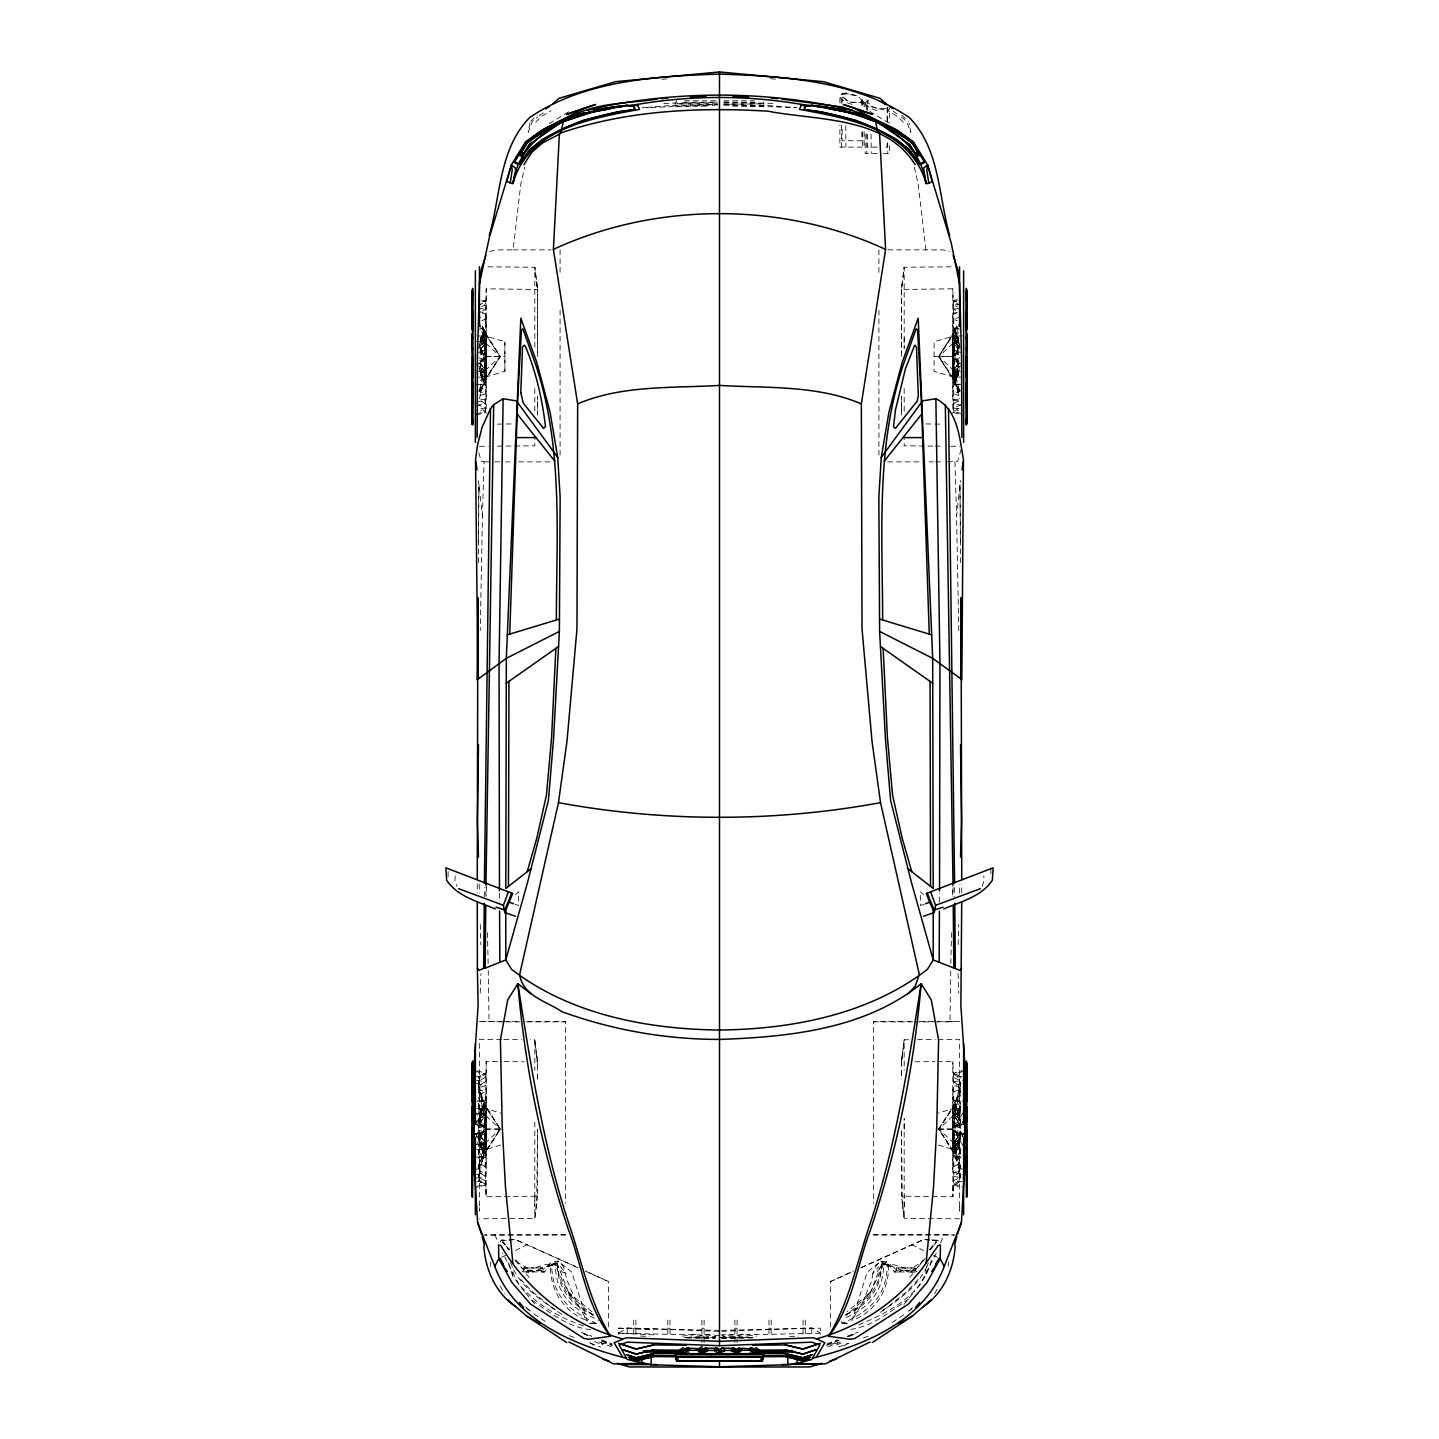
<?xml version="1.0" encoding="UTF-8"?>
<svg xmlns="http://www.w3.org/2000/svg" width="1439" height="1439" viewBox="0 0 1439 1439"><rect width="100%" height="100%" fill="white"/><g stroke="black" fill="none" stroke-linecap="round" stroke-linejoin="round"><path stroke-width="0.75" stroke-dasharray="5 3.75" d="M537.556 352.573L537.52 289.491L486.184 288.807L485.285 370.668L480.608 371.838M482.515 311.004L485.285 309.313L485.285 300.571L481.795 299.6M476.399 1169.313L485.285 1166.417L485.285 1114.973L479.727 1113.624L479.457 1116.79L484.152 1129.093L479.457 1141.379L478.539 1152.243M476.399 1157.028L485.285 1157.478L478.198 1156.272L479.223 1144.203L485.285 1143.196L486.184 1061.334L501.797 1061.55M478.539 1092.741L480.59 1084.862L485.285 1081.84L485.285 1073.116L476.561 1070.67M476.561 1177.983L485.285 1176.347L485.285 1162.028M476.399 1121.503L485.285 1123.571L478.198 1124.794L479.223 1113.228L485.285 1108.588L485.285 1096.194M486.22 376.856L486.256 336.24L504.891 341.78L504.891 371.316L486.238 376.856L486.238 336.222M500.754 1145.084L486.238 1149.383L486.256 1108.767L500.754 1113.066M486.202 1101.339L486.202 1196.78L537.538 1196.169L537.538 1129.057L536.657 1203.58M504.891 371.316L504.891 341.78M901.444 356.404L901.48 289.491L904.178 267.24L952.924 266.827M904.178 1206.781L904.178 1195.755M904.178 1129.129L904.178 1118.751M904.178 337.931L904.178 348.292L904.178 267.24L901.444 289.653L901.444 352.573M952.762 376.856L952.762 336.222L934.109 341.78L934.109 371.316L952.762 376.856L952.744 336.24M938.246 1145.084L952.762 1149.383L952.762 1108.749L938.246 1113.066M960.802 352.249L953.715 351.044L953.715 313.234L960.694 311.364M958.41 399.161L953.715 399.898L953.715 412.543L962.439 414.972M958.41 341.277L953.715 342.446L953.715 412.543L958.41 410.223M953.715 323.631L952.816 288.807L901.48 289.491L902.379 282.242M962.601 1169.313L953.715 1166.417L953.715 1134.598L960.802 1133.392L959.777 1144.94L953.715 1149.581L962.439 1149.743M937.203 1061.55L952.816 1061.334L953.715 1081.84L958.41 1084.862C962.349 1099.234 948.031 1112.959 955.154 1128.248L953.715 1116.232L956.863 1113.39L960.389 1106.105L959.777 1113.984L953.715 1114.973L953.715 1143.196L959.273 1144.545L959.543 1141.379L954.848 1129.093L959.543 1116.79L960.802 1101.896L953.715 1100.691L962.601 1101.177M953.715 1096.194L953.715 1108.588L959.777 1113.228L960.802 1124.794L953.715 1123.571L953.715 1073.116L962.439 1070.67M963.806 1134.49L959.903 1135.119C947.222 1145.444 964.652 1160.086 958.41 1171.706L953.715 1172.425L952.798 1196.78L901.462 1196.169L901.462 1129.057L902.343 1203.58M961.72 892.828L961.738 883.978M537.538 414.99L537.538 396.247L537.556 414.882M537.538 1078.944L537.556 1062.18L534.822 1039.767L530.397 1039.731M901.444 414.882L901.462 396.247L901.462 406.643M952.816 316.454L952.798 413.443M952.798 396.588L952.816 288.807M952.816 1088.999L952.798 1196.78L953.715 1180.25M952.798 1169.116L952.816 1061.334M953.715 1134.921L953.715 1123.265M959.543 1147.8L959.561 1138.519M485.285 1180.25L486.202 1196.78L485.285 1172.425L480.59 1171.706C474.348 1160.086 491.778 1145.444 479.097 1135.119L475.194 1134.49M537.484 1079.016L537.502 1070.706M959.561 1206.835L959.543 1211.062L959.561 1039.3L937.401 1039.498M478.521 562.703L478.521 480.59M485.285 1185.07L485.285 1183.955L478.198 1180.016L485.285 1185.07L476.561 1187.517M608.337 1326.956L608.589 1281.609L585.511 1271.033M939.469 902.091L939.505 893.169M478.468 542.053L479.025 484.188L482.425 516.277L480.248 630.588M484.295 896.605L484.367 887.629M485.842 896.443L485.932 887.485M537.502 1065.112L534.822 1039.767L534.822 1070.364M448.069 876.621L448.159 868.706M934.648 1021.888L949.956 1021.888L950.765 970.354M950.855 963.626L951.539 932.616M952.348 894.95L952.528 886.1M958.176 944.686L958.716 924.468M959.579 893.007L959.831 884.032M482.425 516.277L484.062 461.829L481.274 461.253L477.874 449.472M480.482 338.039L485.285 343.687L480.878 348.85L480.932 346.691M476.399 1101.177L485.285 1100.691L478.198 1101.896L479.223 1113.984L478.611 1106.105L482.137 1113.39L485.285 1116.232L480.878 1121.377L480.932 1119.236M958.068 366.387L958.14 364.229L953.697 369.409L958.518 375.075M958.068 1138.915L958.14 1136.756L953.697 1141.954L959.327 1149.006L960.802 1156.272L953.715 1157.478L962.601 1157.028M480.23 993.108L480.932 973.537M959.903 1135.119L953.697 1131.648L955.154 1143.555L953.697 1130.784L955.154 1114.631L953.697 1126.539L959.921 1123.068C947.204 1112.743 964.67 1098.101 958.41 1086.481L953.715 1085.761L962.439 1083.423M485.285 1176.347L480.608 1173.289C475.41 1163.917 485.123 1155.409 485.303 1146.074L481.166 1143.825L479.097 1140.03L476.165 1145.246M958.068 354.534L957.834 352.303L953.697 354.012L955.298 338.561L959.543 322.948M958.068 1127.061L957.834 1124.83M478.324 1125.172C478.234 1134.957 477.658 1146.631 485.285 1154.042L479.673 1167.191L478.306 1178.145M479.457 398.693L483.846 381.299L500.232 356.566L485.303 333.704L480.878 340.252L480.932 338.597M480.59 1182.768C476.273 1173.397 482.515 1163.252 483.846 1153.844L500.232 1129.093L485.303 1106.231L480.878 1112.779L480.932 1111.124M455.192 875.973L454.958 880.452L456.793 886.316M959.543 1095.475L960.694 1082.596M846.06 1314.239C866.476 1304.633 880.29 1286.43 881.819 1263.514L890.022 1266.374L894.464 1271.95L896.407 1270.277L902.163 1270.349L898.781 1272.022L892.684 1266.446L881.819 1263.514L869.57 1294.704L845.628 1315.84M479.457 390.185L484.152 371.586L479.097 362.574M479.457 368.852L484.152 356.566L479.457 344.263M537.556 356.404L537.52 289.491L534.822 267.24L486.076 266.827M536.639 1054.607L537.556 1062.18M959.543 344.263L954.848 356.566L959.543 368.852M479.457 1141.379L478.611 1152.081L482.137 1144.778L485.303 1141.954L483.846 1129.921L485.303 1142.224L483.846 1153.844M959.543 1116.79L960.389 1106.105M479.457 391.102L483.846 380.777L485.303 373.546L481.166 371.298L480.932 369.643M481.166 1143.825L480.932 1142.17M958.068 343.435L957.834 341.78L953.715 339.568L957.942 326.653M958.068 1115.962L957.834 1114.326L953.715 1112.095C954.327 1100.169 962.961 1087.65 958.41 1075.419L953.715 1073.116M583.497 1325.985C556.084 1316.631 529.336 1300.208 512.644 1275.925L513.219 1269.054M955.154 331.815L956.413 326.671L953.715 331.618L958.122 337.841L953.697 332.661L955.154 331.815L958.464 341.762M958.752 630.588L956.575 516.277L960.479 480.59M476.561 1149.743L485.285 1149.581L479.223 1144.94L481.058 1141.685L483.702 1142.566L475.284 1136.019M959.777 1113.228L957.942 1116.502L955.298 1115.621L960.263 1119.416M479.457 322.948C484.547 338.489 486.796 354.785 483.846 371.01L485.303 359.102L480.302 361.639M478.306 1082.596C479.835 1103.083 489.026 1122.726 483.846 1143.555L485.303 1131.648L479.097 1135.119M959.543 390.185C954.453 374.626 952.204 358.329 955.154 342.104L958.77 348.67M479.457 1162.712L478.593 1170.159L482.137 1157.676L485.285 1152.441L480.86 1145.39L485.303 1151.991L500.232 1129.093L483.846 1104.343C482.479 1094.953 476.273 1084.79 480.59 1075.419L485.285 1073.116M489.692 251.573L495.178 249.9L513.057 249.864L520.9 183.508L524.677 167.23M485.285 343.687L483.846 355.721C485.573 346.079 486.49 335.323 481.058 326.653M479.223 1088.316C480.554 1101.698 489.206 1114.128 483.846 1128.248L485.285 1116.232M959.543 391.102C954.273 380.615 952.006 369.014 955.154 357.394L953.697 369.409M953.715 1162.028L953.715 1176.347L958.392 1173.289C962.385 1158.935 948.013 1145.192 955.154 1129.921L953.697 1141.954M908.603 1039.731L904.178 1039.767L901.444 1062.18L901.462 1078.944M536.639 1203.454L534.822 1218.347L479.457 1218.815M537.556 1196.007L534.822 1218.347L534.822 1118.643M901.444 1062.18L904.178 1039.767L904.178 1070.364M872.789 1273.497L871.746 1280.908L862.393 1302.475L851.726 1321.092L867.267 1272.094L880.92 1261.086L886.694 1261.877L891.281 1265.493L884.014 1264.701L880.92 1261.086L875.524 1266.446L872.789 1273.497L878.635 1266.698M480.878 337.841L485.303 332.661L483.846 331.815L482.587 326.671L485.285 331.618L480.878 337.841L485.303 332.661L500.232 356.566L485.321 380.49L480.86 375.237L485.321 380.49M480.932 1109.883L479.061 1117.653L480.932 1109.883L485.303 1105.188L500.232 1129.093L485.321 1153.017L480.932 1148.25L479.061 1140.497L480.932 1148.25M958.122 337.841L953.697 332.661L938.768 356.566L953.679 380.49L958.14 375.237L953.679 380.49L955.154 381.299L959.543 398.693M958.068 1148.25L959.939 1140.497L958.068 1148.25L953.679 1153.017L955.154 1153.844C956.485 1163.252 962.727 1173.397 958.41 1182.768L953.715 1185.07L953.715 1183.955L960.802 1180.016L958.41 1182.768M478.468 1121.251L481.184 1109.433L485.285 1104.145L482.137 1098.533L478.629 1085.636M959.777 1169.835L960.802 1163.234L953.715 1166.417M958.518 338.039L953.715 343.687L955.154 355.721L953.697 343.471L954.83 332.265M480.482 375.075L485.303 369.409L483.846 357.394L485.303 369.679L483.846 381.299M478.539 1122.852L480.59 1111.196M958.41 1146.973L960.802 1133.392L953.697 1131.648M880.92 1261.086L888.636 1265.187C888.978 1289.668 876.171 1310.551 853.597 1319.923M961.126 449.472L957.726 461.253L946.484 461.883M960.371 1085.636L956.863 1098.533L953.715 1104.145L957.816 1109.433L960.533 1121.251M905.725 1268.317L892.882 1264.431L883.672 1264.018C883.438 1291.916 869.102 1307.925 844.531 1318.16M478.593 1154.294L480.608 1144.365M960.371 1088.028L956.863 1100.511L953.697 1105.728L958.122 1112.779L958.068 1111.124M958.41 1113.804L960.407 1103.893M955.154 372.359L953.679 380.49M955.154 1144.886L953.679 1153.017L938.768 1129.093L955.154 1104.343M483.846 340.755L485.303 332.661M483.846 1113.282L485.069 1106.213M845.664 1314.814C867.879 1305.461 881.567 1288.463 881.819 1263.514L887.359 1264.701C886.82 1296.449 869.246 1311.217 842.427 1323.412L840.844 1320.265M478.683 1092.938L480.59 1084.862M958.392 1173.289L960.317 1165.23M482.137 327.984L485.303 333.2L480.32 343.058L485.285 339.568L483.846 331.815M478.629 1088.028L482.137 1100.511L485.303 1105.728L481.184 1112.059L479.079 1121.089L483.702 1111.088M958.716 390.599L953.715 379.914L958.68 370.021M959.543 1162.712L960.407 1170.159L956.863 1157.676L953.715 1152.441L957.816 1146.074L959.903 1137.098L955.298 1147.081M931.285 1260.222C923.442 1295.28 886.19 1314.203 855.503 1325.985M960.694 1178.145L959.327 1167.191L953.715 1154.042C961.342 1146.631 960.766 1134.957 960.676 1125.172M958.716 392.775L953.715 381.497L958.68 373.169M957.834 1148.7L959.921 1140.785L955.316 1155.409M480.32 339.928L481.184 336.906M481.184 1109.433L479.097 1117.348L483.702 1102.76M883.672 1264.018L869.57 1294.704L867.483 1294.974L847.049 1311.666M483.684 1126.287L479.097 1127.834L481.184 1121.179M478.611 1158.305L482.137 1149.959L485.303 1146.074M982.207 886.316L984.042 880.452L983.808 875.973M955.316 382.882L959.921 368.258M480.41 340.647L483.702 330.233M957.816 364.445L958.68 361.729M957.834 376.173L958.14 375.237M957.816 1136.972L959.903 1130.281L955.316 1131.881M481.184 348.652L480.302 351.35L485.303 354.012L483.846 342.104L480.23 348.67M480.284 392.775L485.285 381.497L480.86 375.237M480.284 390.599L485.285 379.914L480.86 372.845L485.303 379.464L483.846 372.359M955.316 381.155L958.59 371.406M955.316 1153.682L959.903 1140.03L962.835 1145.246M479.097 345.558L483.702 331.959M483.702 1104.504L479.097 1118.085L476.165 1112.923M480.932 343.435L481.166 341.78M480.932 1115.962L481.166 1114.326L485.285 1112.095L483.846 1104.343M955.154 381.299L953.697 373.546L957.834 371.298L958.068 369.643M955.154 1153.844L953.697 1146.074L957.834 1143.825L958.068 1142.17M954.83 380.867L958.464 371.334M954.83 1153.394L959.903 1140.03L957.834 1143.825M480.536 341.762L484.17 332.265M484.17 1104.792L479.097 1118.085L481.166 1114.326M839.063 1340.339L826.688 1345.249L835.681 1343.055L836.653 1344.853L837.624 1342.335M529.876 123.07L528.167 132.352L532.484 121.164L537.61 117.099M926.464 1267.417L928.497 1262.543M958.41 1086.481L960.802 1080.797L953.715 1077.613L962.601 1076.318M480.59 1171.706L478.198 1177.372L485.285 1180.538L476.399 1181.869M936.303 1253.081L919.827 1285.009L914.52 1291.52M940.638 1242.9L944.11 1234.752L954.507 1235.004L932.598 1235.004M926.914 1266.572C917.237 1287.977 896.029 1301.593 877.304 1314.347M500.322 1242.073L501.15 1240.202L507.194 1239.914M957.816 373.546L953.697 379.464L938.768 356.566L953.697 332.661M957.816 1146.074L953.697 1151.991L938.768 1129.093L953.697 1105.188L958.068 1109.883L959.939 1117.653L958.068 1109.883M955.298 374.554L958.986 366.567M479.079 348.544L483.702 338.561M475.194 1138.285L479.097 1130.281L483.684 1131.881M955.316 1126.287L959.903 1127.834L962.835 1121.88M590.674 1323.646L596.573 1323.412L598.156 1320.265M480.482 380.705L485.303 373.546M958.518 332.409L953.715 339.568M482.605 386.425L484.493 382.792M482.605 1158.953L484.493 1155.337M954.489 1102.85L956.413 1099.198M594.523 1341.598L602.347 1344.853L603.319 1343.055L612.312 1345.249L599.937 1340.339M934.595 1293.769L938.858 1285.962M954.489 330.322L956.863 326.005M962.835 1112.923L959.903 1118.085L957.834 1114.326M956.863 327.984L953.697 333.2L958.122 340.252L958.068 338.597M476.255 1135.155L479.097 1130.281L481.184 1136.972L485.303 1141.954M706.225 106.144L675.251 106.144L676.618 100.136M959.903 362.574L955.154 371.01L953.697 359.102L958.698 361.639M957.834 371.298L958.68 369.967M884.014 1264.701L884.643 1263.73M485.069 379.464L500.232 356.566L485.069 333.686M953.931 379.464L938.768 356.566L953.931 333.686M953.931 1151.991L938.768 1129.093L953.931 1106.213M862.573 104.507L864.066 102.385L859.155 97.528M929.648 1249.484L936.519 1240.814L937.85 1240.202L938.678 1242.073M930.296 1249.951L936.357 1242.199L929.648 1249.807M909.826 1277.544L923.244 1259.862M593.372 1315.84L569.43 1294.704L557.181 1263.514L548.979 1266.374L544.536 1271.95L540.219 1272.022L536.837 1270.349L542.593 1270.277L544.536 1271.95L522.861 1271.914L528.455 1272.04L533.275 1270.349L523.958 1270.277L522.015 1271.95M953.715 1112.095L959.327 1103.299L960.802 1094.953L953.715 1091.769L960.82 1089.449M846.546 92.905L842.642 93.517L841.185 95.37L846.672 100.658L852.104 102.619L861.349 102.763L862.806 100.91L861.331 98.284M842.175 102.115L842.175 95.676L843.488 93.985L850.359 93.895M860.504 98.266L861.817 100.604L860.504 102.295L851.996 102.151L847.085 100.388L842.175 95.676M867.915 99.849L866.476 101.701L867.951 104.31L871.962 106.972L882.737 109.688L886.64 109.076L888.097 107.223M867.465 110.587L867.465 101.989L868.778 100.316M480.932 354.534L481.166 352.303M480.932 1127.061L481.166 1124.83L485.303 1126.539L483.846 1114.631L479.079 1123.068L481.166 1124.83M953.697 369.679L958.14 364.229M953.697 1142.224L958.14 1136.756M903.872 1304.543L913.189 1293.157M480.878 348.85L485.303 343.471M480.878 1121.377L485.303 1115.998M918.208 1279.397L907.883 1290.657L889.212 1305.893M953.679 1153.017L958.14 1147.764M554.986 1264.701L558.08 1261.086L571.733 1272.094L587.274 1321.092L576.607 1302.475L567.254 1280.908L563.476 1266.446L558.08 1261.086L552.306 1261.877L547.719 1265.493L554.986 1264.701L554.357 1263.73L546.118 1264.431L533.275 1268.317M480.878 1110.368L485.303 1105.188M916.985 1271.95L915.042 1270.277L905.725 1270.349L910.545 1272.04L914.61 1268.532L916.769 1268.514L923.82 1260.312M839.89 102.924L839.872 96.287L842.642 93.517M865.163 107.026L865.163 102.619L866.908 100.604M480.59 1075.419L478.198 1078.135L485.285 1074.214L476.399 1071.641M592.94 1314.239C572.524 1304.633 558.71 1286.43 557.181 1263.514L546.316 1266.446L540.219 1272.022M925.169 1258.621L921.841 1262.273L911.121 1268.335M476.561 1083.423L485.285 1085.761L479.727 1087.416L479.457 1095.475M485.303 1131.648L478.198 1133.392L479.223 1144.94M867.483 1294.974L869.696 1292.654M867.897 1295.208L870.091 1292.906M535.668 122.225L541.478 116.433L551.083 110.767M957.834 352.303L957.816 348.652L953.715 343.687M485.069 370.722L500.232 356.566L485.069 342.446M953.931 370.722L938.768 356.566L953.931 342.446M485.069 1143.25L500.232 1129.093L485.069 1114.973M953.931 1143.25L938.768 1129.093L953.931 1114.973M530.577 121.308L537.179 115.21M908.693 1311.091L913.423 1306.792M515.432 894.536L518.777 891.748L518.454 905.491L515.126 904.358M908.746 1311.181L912.02 1308.537M959.327 366.891L955.298 370.039L962.025 364.804M960.784 1138.285L955.298 1142.566L963.716 1136.019M476.849 348.328L483.702 343.076L480.392 345.612M475.41 1121.952L483.702 1115.621L478.737 1119.416M908.746 1298.913C890.453 1311.487 871.117 1327.711 848.273 1329.6M886.694 1261.877L881.01 1266.176L876.747 1272.148L873.941 1272.76M549.302 123.61L569.125 111.469M882.521 1310.569L887.539 1307.062M958.392 400.762L953.715 403.819L962.439 405.456M539.319 115.732L545.939 111.145M892.18 1322.495L905.257 1313.771M843.704 1346.005L849.226 1342.479M696.62 1337.712L703.383 1334.96A14.858 5.001 0 0 1 713.744 1334.331M713.528 1337.712L716.154 1336.094M730.436 1337.73L742.236 1334.331L756.662 1336.094M619.076 1332.874L627.26 1327.873L719.5 1331.417M480.59 338.669L485.285 336.06L476.561 335.917M958.41 374.446L953.715 377.054L962.439 377.216M478.198 305.608L485.285 301.686L481.723 300.643M959.022 408.478L953.715 411.41L962.601 414.018M585.403 1319.923C562.829 1310.551 550.022 1289.668 550.364 1265.187L558.08 1261.086M953.697 354.893L958.122 352.681M953.697 1127.439L958.122 1125.208M501.509 1257.326L505.485 1255.384M515.396 1250.509L527.286 1244.663L577.812 1267.507M480.878 360.416L485.303 358.257M480.878 1132.943L485.303 1130.784M830.663 1326.956L830.411 1281.609L853.489 1271.033M861.188 1267.507L923.766 1239.537L929.81 1239.824M830.411 1281.609L852.733 1271.554M860.846 1267.885L923.766 1239.537L930.134 1240.166M481.741 306.669L485.285 305.086L478.611 304.115M481.741 320.843L485.285 319.242L478.18 316.922M960.802 390.688L953.715 393.872L959.04 395.617M960.802 404.845L953.715 408.01L958.158 408.676M482.515 301.812L485.285 300.571M953.697 372.413L958.14 370.489M953.697 1144.94L958.14 1143.016M836.653 1344.853L844.477 1341.598M480.878 342.59L485.303 340.755M480.878 1115.135L485.303 1113.282M953.697 354.012L959.327 352.933M953.697 1126.539L960.371 1125.244M481.184 360.775L485.303 359.102M481.184 1133.32L484.511 1131.971M849.37 1336.255L855.557 1333.791M827.839 1346.742L839.89 1342.011M827.047 1344.674L837.264 1340.698M847.499 1336.705L855.683 1333.521M550.364 1265.187L557.181 1263.514C557.433 1288.463 571.121 1305.461 593.336 1314.814M827.173 1343.72L837.372 1339.925M847.571 1336.111L857.77 1332.316M838.361 1347.066L848.794 1343.271M863.418 1337.946L869.678 1335.662M955.316 359.354L959.903 357.735M923.874 904.358L920.546 905.491L920.223 891.748L923.568 894.536M480.626 354.785L483.684 353.76M479.96 395.617L485.285 393.872L478.198 390.688M960.82 316.922L953.715 319.242L957.259 320.843M478.629 1132.943L472.442 1134.867L479.673 1132.709L473.161 1134.616M732.775 106.144L763.749 106.144L762.382 103.842L723.871 104.274M476.399 414.018L485.285 411.41L485.285 342.446L480.59 341.277M476.399 1186.545L485.285 1183.955M957.277 300.643L953.715 301.686L953.715 309.313L956.485 311.004M962.601 1071.641L953.715 1074.214L960.802 1078.135L958.41 1075.419M959.327 1125.46L964.202 1124.057M686.889 1337.568L695.774 1336.453L702.592 1338.306L706.279 1336.867A9.425 3.49 0 0 1 715.813 1336.867M720.705 1337.586L723.187 1336.867A9.425 3.49 0 0 1 732.721 1336.867L736.408 1338.306L743.226 1336.453L752.111 1337.586M476.561 414.972L485.285 412.543L485.285 411.41L479.978 408.478M960.802 305.608L953.715 301.686L953.715 300.571L957.205 299.6M682.338 1336.094L696.764 1334.331L708.564 1337.712M476.561 402.236L485.285 399.898L485.285 412.543L480.59 410.223M476.561 1174.764L485.285 1172.425M476.399 364.175L485.285 362.07L479.96 361.153M476.399 1136.702L485.285 1134.598L478.198 1133.392L480.59 1146.973M953.715 351.044L959.058 349.803M953.715 1123.571L962.601 1121.503M476.561 405.456L485.285 403.819L480.608 400.762M953.715 309.313L960.263 308.108M953.715 1081.84L962.439 1080.239M478.198 352.249L485.285 351.044L479.942 349.803M479.673 360.182L484.511 359.426M959.04 361.153L953.715 362.07L962.601 364.175M478.198 329.369L485.285 328.164L480.842 328.398M959.022 384.033L953.715 384.95L962.601 384.501M916.661 1268.532L914.61 1268.532M885.776 108.609L877.286 108.483L872.376 106.702L867.465 101.989M476.561 372.035L485.285 370.668M476.561 1144.563L485.285 1143.196M841.617 94.29L845.916 93.625L855.665 95.855M953.715 342.446L962.439 341.097M953.715 1114.973L962.439 1113.624M480.842 408.676L485.285 408.01L478.198 404.845M960.389 304.115L953.715 305.086L957.259 306.669M482.515 313.558L485.285 313.234L485.285 323.667M501.15 1240.202L506.726 1240.382M508.866 1240.166L515.234 1239.537L527.286 1244.663M661.976 79.325L668.595 78.695M663.811 103.428L717.27 102.115M949.956 1021.888L957.798 1021.474M509.19 1239.824L515.234 1239.537L578.154 1267.885M820.374 1333.198L721.694 1335.374M789.651 1336.471L798.411 1336.058M548.979 1266.374L546.316 1266.446M721.694 1331.345L811.74 1327.873L819.924 1332.874M590.727 1329.6C567.883 1327.711 548.547 1311.487 530.254 1298.913M565.563 1234.752L484.493 1235.004L506.402 1235.004M589.468 1323.232L597.221 1323.071M717.27 105.047L642.514 107.745L670.808 105.515L717.288 104.633M476.561 377.216L485.285 377.054L480.59 374.446M962.439 335.917L953.715 336.06L958.41 338.669M953.715 1108.588L962.439 1108.462M914.862 1061.838L934.954 1061.568M497.354 424.127L512.986 423.929M721.694 1337.928L752.399 1337.604M479.457 446.288L488.307 446.216M497.174 446.144L503.812 446.09M506.024 446.072L534.822 445.82L534.822 436.161M917.47 1039.66L935.188 1039.516M485.069 1151.991L483.846 1144.886M721.694 1330.338L820.374 1328.161L820.374 1334.637M721.73 1337.928L752.867 1337.64M721.694 1338.234L752.543 1337.964M910.545 1272.04L916.139 1271.986L894.464 1271.95L898.781 1272.022M481.058 343.975L482.587 343.957M956.413 369.157L957.942 369.139M482.587 1116.484L479.457 1115.351L479.223 1113.228M956.413 1141.685L959.543 1142.836L959.777 1144.94M485.069 356.584L500.232 356.566M485.069 1129.111L500.232 1129.093M684.55 100.802L717.324 100.802M723.871 100.802L754.45 100.802M684.101 102.205L719.5 102.205M723.925 102.205L754.899 102.205M717.359 103.842L676.618 103.842L717.324 104.274M723.781 103.842L762.382 103.842M877.286 147.102L867.465 147.102L867.465 132.064M885.776 147.102L887.108 147.102L887.108 142.641M877.286 153.415L865.181 153.415L865.181 131.327M883.33 153.415L889.374 153.415L889.374 144.476M513.057 249.864L551.119 249.864M887.881 249.864L943.822 249.9L949.308 251.573M486.238 356.548L504.891 356.548M934.109 356.548L952.762 356.548M494.692 461.883L503.398 461.883M505.593 461.883L509.946 461.883M518.67 461.883L551.353 461.883M887.647 461.883L920.33 461.883M929.054 461.883L933.407 461.883M935.602 461.883L944.308 461.883M479.223 1021.366L501.366 1021.366M503.578 1021.366L519.083 1021.366M527.933 1021.366L565.563 1021.366L565.563 1203.382M911.067 1021.366L873.437 1021.366L873.437 1203.382M919.917 1021.366L935.422 1021.366M937.634 1021.366L959.777 1021.366M481.202 1021.474L504.352 1021.888M506.528 1021.888L524.03 1021.888M526.206 1021.888L565.563 1021.888M873.437 1021.888L912.794 1021.888M914.97 1021.888L932.472 1021.888M486.238 1129.075L500.754 1129.075M938.246 1129.075L952.762 1129.075M873.437 1234.752L944.11 1234.752M508.597 1235.004L565.563 1235.004L565.563 1231.496M930.403 1235.004L873.437 1235.004L873.437 1231.496M515.18 1260.312L522.231 1268.514L524.39 1268.532L528.455 1272.04M633.736 1328.197L635.93 1328.197M667.822 1328.197L670.016 1328.197M701.908 1328.197L704.103 1328.197M734.897 1328.197L737.092 1328.197M768.984 1328.197L771.178 1328.197M803.07 1328.197L805.264 1328.197M684.119 1337.371L751.392 1337.371M938.768 356.566L953.931 356.584M938.768 1129.093L953.931 1129.111M958.608 345.612L955.298 343.076L957.942 343.975M481.058 369.139L483.702 370.039L476.975 364.804M484.062 461.829L492.516 461.883M522.339 1268.532L524.39 1268.532M932.976 446.072L904.178 445.82L904.178 436.161M935.188 446.09L941.826 446.144M950.693 446.216L959.543 446.288M501.599 1039.498L479.439 1039.3L479.457 1211.098L479.439 1206.835M503.812 1039.516L521.53 1039.66M959.543 1218.815L904.178 1218.347L901.444 1196.007M719.5 1330.356L618.626 1328.161L618.626 1334.637M719.5 1335.392L618.626 1333.198L653.666 1334.852M686.457 1337.964L715.111 1338.216M686.133 1337.64L715.057 1337.91L686.601 1337.604M926.014 423.929L941.646 424.127M504.046 1061.568L524.138 1061.838M892.684 1266.446L890.022 1266.374M476.561 1108.462L485.285 1108.588M723.979 102.151L775.189 103.428M723.925 104.687L768.192 105.515L796.451 107.691L723.943 105.101M841.779 1323.071L849.532 1323.232M842.427 1323.412L848.326 1323.646M618.626 1328.161L653.666 1329.816M640.589 1336.058L649.349 1336.471M931.806 1239.914L937.85 1240.202M476.399 384.501L485.285 384.95L479.978 384.033M958.158 328.398L953.715 328.164L960.802 329.369M770.405 78.695L777.024 79.325M932.274 1240.382L936.519 1240.814M953.715 313.234L956.485 313.558M485.285 399.898L480.59 399.161M591.951 1311.666L571.517 1294.974L569.43 1294.704L554.357 1263.73M953.697 359.102L959.327 360.182M476.399 1076.318L485.285 1077.613L478.198 1080.797L480.59 1086.481M962.601 1181.869L953.715 1180.538L960.802 1177.372L958.41 1171.706M476.561 341.097L485.285 342.446M476.561 1113.624L485.285 1114.973M953.715 350.738L953.715 370.668L962.439 372.035M953.715 1143.196L962.439 1144.563M479.673 352.933L485.303 354.012M478.629 1125.244L485.303 1126.539M478.737 308.108L485.285 309.313M476.561 1080.239L485.285 1081.84M953.715 1176.347L962.439 1177.983M565.059 1272.76L562.253 1272.148L557.99 1266.176L552.306 1261.877M958.392 371.838L953.715 370.668M953.715 1134.598L962.601 1136.702M953.715 399.898L962.439 402.236M478.306 311.364L485.285 313.234M953.715 1172.425L962.439 1174.764M953.715 1185.07L962.439 1187.517M474.798 1124.057L479.673 1125.46M965.839 1134.616L959.327 1132.709L966.558 1134.867L960.371 1132.943M953.715 1183.955L962.601 1186.545M478.18 1089.449L485.285 1091.769L478.198 1094.953L479.673 1103.299L485.285 1112.095M955.316 353.76L958.374 354.785M479.097 357.735L483.684 359.354M851.996 94.129L856.907 95.891M876.999 110.659L870.829 108.411L866.548 105.461L865.163 102.619M851.708 104.345L845.556 102.097L841.257 99.147L839.872 96.287M569.322 1335.662L575.582 1337.946M590.206 1343.271L600.639 1347.066M581.23 1332.316L591.429 1336.111M601.628 1339.925L611.827 1343.72M887.359 1264.701L888.636 1265.187M583.317 1333.521L591.501 1336.705M601.736 1340.698L611.953 1344.674M599.11 1342.011L611.161 1346.742M583.443 1333.791L589.63 1336.255M954.489 359.426L957.816 360.775M954.489 1131.971L957.816 1133.32M953.697 340.755L958.122 342.59M953.697 1113.282L958.122 1115.135M480.86 370.489L485.303 372.413M480.86 1143.016L485.303 1144.94M953.715 300.571L956.485 301.812M485.285 1166.417L478.198 1163.234L479.223 1169.835M586.267 1271.554L608.589 1281.609M953.697 358.257L958.122 360.416M953.697 1130.784L958.122 1132.943M911.714 1244.663L923.604 1250.509M933.515 1255.384L937.491 1257.326M480.878 352.681L485.303 354.893M480.878 1125.208L485.303 1127.439M869.876 111.469L889.698 123.61M594.469 1318.16C569.898 1307.925 555.562 1291.916 555.328 1264.018M596.573 1323.412C569.754 1311.217 552.18 1296.449 551.641 1264.701M527.879 1268.335L517.159 1262.273L513.831 1258.621M561.696 1314.347C542.971 1301.593 521.763 1287.977 512.086 1266.572M742.38 1337.73L735.635 1334.96A14.858 5.001 0 0 0 721.856 1334.69M722.846 1336.094L725.472 1337.712M589.774 1342.479L595.296 1346.005M957.816 348.652L958.068 346.691M953.715 1116.232L958.122 1121.377L958.068 1119.236M480.932 366.387L480.86 364.229L485.303 369.409M480.932 1138.915L481.184 1136.972M533.743 1313.771L546.82 1322.495M893.061 111.145L899.681 115.732M549.788 1305.893L531.117 1290.657L520.792 1279.397M551.461 1307.062L556.479 1310.569M956.413 343.957L962.151 348.328M956.413 1116.484L963.59 1121.952M479.673 366.891L482.587 369.157M901.39 117.099L906.516 121.164L910.833 132.352L909.124 123.07M526.98 1308.537L530.254 1311.181M525.577 1306.792L530.307 1311.091M901.821 115.21L908.423 121.308M502.481 1240.814L509.352 1249.484M903.332 122.225L897.522 116.433L887.917 110.767L889.356 108.698L889.356 122.117M569.304 1292.654L571.517 1294.974M568.909 1292.906L571.103 1295.208M560.365 1266.698L566.211 1273.497M953.697 1105.188L958.122 1110.368M480.86 1147.764L485.321 1153.017M953.697 343.471L958.122 348.85M953.697 1115.998L958.122 1121.377M524.48 1291.52L519.173 1285.009L502.697 1253.081M525.811 1293.157L535.128 1304.543M480.86 364.229L485.303 369.679M480.86 1136.756L485.303 1142.224M953.697 373.546L958.518 380.705M953.697 1146.074L956.863 1149.959L960.389 1158.305M485.285 339.568L480.482 332.409M515.756 1259.862L529.174 1277.544M509.352 1249.807L502.643 1242.199L508.704 1249.951M958.122 340.252L953.697 333.704L955.154 340.755M958.122 1112.779L953.697 1106.231L955.154 1113.282M957.834 341.78L958.68 343.13L957.816 339.532M480.32 369.967L481.166 371.298M962.745 1135.155L959.903 1130.281L963.806 1138.285M482.137 326.005L484.511 330.322M500.142 1285.962L504.405 1293.769M482.587 1099.198L484.511 1102.85M954.507 382.792L956.395 386.425M954.507 1155.337L956.395 1158.953M476.165 1121.88L479.097 1127.834M955.298 338.561L959.921 348.544M955.298 1111.088L959.921 1121.089L957.816 1112.059M480.014 366.567L483.702 374.554M483.702 1147.081L479.097 1137.098L481.184 1146.074M494.89 1234.752L498.362 1242.9M510.503 1262.543L512.536 1267.417M601.376 1342.335L602.347 1344.853M954.83 1104.792L959.903 1118.085L955.298 1104.504M512.644 1275.925L507.715 1260.222M480.536 371.334L484.17 380.867M484.17 1153.394L479.097 1140.03L483.684 1153.682M955.298 331.959L959.903 345.558M480.41 371.406L483.684 381.155M957.816 1121.179L959.903 1127.834M480.32 361.729L481.184 364.445M955.298 330.233L958.59 340.647M955.298 1102.76L959.903 1117.348L957.816 1109.433M479.079 368.258L483.684 382.882M483.684 1155.409L479.079 1140.785L481.166 1148.7M957.816 336.906L958.68 339.928M480.32 373.169L481.166 376.173M480.32 370.021L481.184 373.546M478.683 1165.23L480.608 1173.289M958.41 1084.862L960.317 1092.938M914.323 167.23L918.1 183.508L925.943 249.864M958.392 1144.365L960.407 1154.294M478.593 1103.893L480.59 1113.804M958.41 1111.196L960.461 1122.852M959.777 1088.316L960.461 1092.741M536.621 282.242L537.556 289.653L534.822 267.24L534.822 348.292M902.361 1203.454L904.178 1218.347L904.178 1118.643M960.461 1152.243L959.543 1141.379M925.781 1269.054L926.356 1275.925M478.611 1106.105L479.457 1116.79M902.361 1054.607L901.498 1065.112M958.068 973.537L958.77 993.108M954.938 461.829L956.575 516.277M479.169 884.032L479.421 893.007M480.284 924.468L480.824 944.686M486.472 886.1L486.652 894.95M487.461 932.616L488.145 963.626M488.235 970.354L489.044 1021.888M990.841 868.706L990.931 876.621M960.533 542.053L959.975 484.188L960.479 562.703M954.633 887.629L954.705 896.605M953.068 887.485L953.158 896.443M871.063 134.133L871.243 153.415M845.754 125.661L845.952 147.102M887.503 107.961L887.593 123.106M887.701 142.587L887.755 153.415M866.548 105.461L866.566 109.832M866.692 133.809L866.8 153.415M862.213 99.471L862.249 108.123M862.393 131.938L862.465 147.102M841.257 99.147L841.275 103.5M841.401 125.301L841.527 147.102M901.498 1070.706L901.516 1079.016M499.495 893.169L499.531 902.091M479.439 1138.519L479.457 1147.8M952.744 1108.767L952.78 1149.383M901.444 406.482L901.462 414.99M864.066 102.385L864.066 106.846M864.084 131.453L864.084 147.102L839.89 147.102L839.89 125.013M534.822 1195.755L534.822 1206.781M486.184 316.454L486.202 413.443M486.202 396.588L486.184 288.807M486.238 1108.749L486.238 1149.383M486.184 1088.999L486.202 1169.116M477.262 883.978L477.28 892.828M948.589 1262.021L948.589 1266.392M904.178 388.548L904.178 413.335M887.108 106.936L887.108 122.549M878.923 249.864L878.923 274.417M878.923 310.122L878.923 455.192M861.817 100.604L861.817 107.313M861.817 131.848L861.817 140.77L842.175 140.77L842.175 125.733M811.74 1327.873L811.74 1334.007M805.264 1320.085L805.264 1334.511M803.07 1320.085L803.07 1334.511M771.178 1320.085L771.178 1336.579M768.984 1320.085L768.984 1336.579M763.749 102.205L763.749 106.144M737.092 1320.085L737.092 1342.659M734.897 1320.085L734.897 1342.659M704.103 1320.085L704.103 1342.659M701.908 1320.085L701.908 1342.659M675.251 102.205L675.251 106.144M670.016 1320.085L670.016 1336.579M667.822 1320.085L667.822 1336.579M635.93 1320.085L635.93 1334.511M633.736 1320.085L633.736 1334.511M627.26 1327.873L627.26 1334.007M560.077 249.864L560.077 274.417M560.077 310.122L560.077 455.192M534.822 388.548L534.822 413.335M490.411 1262.021L490.411 1266.392M486.184 1061.334L486.184 1101.411M896.425 1267.957L896.407 1270.277L915.042 1270.277L915.042 1267.957L896.425 1267.957L905.725 1271.95L915.042 1267.957L896.425 1267.957M542.575 1267.957L533.275 1271.95L523.958 1267.957L523.958 1270.277L542.593 1270.277L542.575 1267.957L523.958 1267.957L542.575 1267.957"/><path stroke-width="1.5" d="M477.874 598.408L477.262 879.535M505.791 910.779L505.773 959.921L511.654 969.436C570.006 1014.459 647.172 1029.281 719.5 1030.018C791.828 1029.281 868.994 1014.459 927.346 969.436L933.227 959.921L933.209 910.779M957.367 1234.518L961.414 1222.359L964.706 1166.669L964.742 1063.529L960.874 1005.411L961.72 901.695M961.738 879.535L961.054 597.689M471.902 394.664L472.604 356.494L472.586 377.648L471.956 370.614M471.902 1167.191L472.604 1114.865M967.062 342.482L966.414 377.648L966.396 356.494L967.062 363.617M966.396 1114.865L966.414 1143.303L966.396 1129.021L967.062 1136.144M472.604 363.599L471.938 342.482M471.938 329.009L471.938 290.39M472.586 402.165L471.938 390.437M472.604 1101.339L472.604 1062.486M472.586 1174.692L472.604 1143.178L471.938 1149.977M915.132 164.766C885.363 116.163 816.956 120.66 767.832 111.163C697.933 107.062 626.073 110.317 559.429 133.431L553.403 249.415L577.651 403.891L576.967 628.933L567.02 740.977L558.476 802.656L519.659 974.527C522.735 996.004 546.586 1001.256 561.912 1011.689C612.438 1030.072 665.735 1039.39 719.5 1039.426C789.076 1036.997 865.235 1029.137 921.158 983.682L931.285 999.871L938.606 1040.019L936.771 1126.215L933.497 1187.481L926.122 1263.01C900.616 1300.137 859.677 1327.082 816.507 1338.846L812.837 1337.766L719.5 1341.328L626.163 1337.766L614.129 1342.767L622.745 1357.265L626.451 1358.29M967.062 329.009L967.062 290.39M967.062 390.437L966.414 402.165M966.396 1101.339L966.396 1062.486M967.098 1167.191L967.044 1162.946L966.414 1169.17L967.044 1143.142L966.414 1174.692M478.288 598.588L477.784 679.352L506.33 658.325L559.375 631.433L560.149 497.067L557.738 457.458L550.076 412.238L536.855 362.61L520.81 318.163L506.33 658.325L505.808 888.439L531.027 868.742M939.163 962.295L939.415 911.013M939.523 890.939L939.955 663.865L935.872 398.747L922.579 400.887L881.262 457.458L878.851 497.067L879.625 631.433L885.489 739.628L890.615 800.498L911.589 882.952L933.227 959.921L959.885 970.372L961.63 968.195M967.044 1187.715L966.199 1155.067M471.938 294.743L472.604 291.811L471.938 316.778L471.938 311.292M472.442 322.408L472.46 314.547M471.938 1067.27L472.604 1064.338L471.938 1070.472M472.442 1091.374L472.712 1083.279M472.442 1094.935L472.712 1086.985M966.558 390.706L966.289 402.398M966.558 1163.252L966.289 1174.926M967.062 1196.78L966.396 1061.011L966.396 1197.176M477.946 597.689L477.172 680.035L478.647 676.96M477.28 901.695L477.37 968.195L479.115 970.372L483.648 968.321L484.241 903.314M484.421 883.15L490.483 408.73L493.685 404.665L503.128 398.747L516.421 400.887L557.738 457.458M483.648 968.321L485.159 968.177L485.752 905.419M485.95 885.237L493.685 404.665M472.442 329.693L472.46 326.887M485.896 255.369L481.238 269.579L479.511 283.357L477.442 356.71L477.154 437.366M472.442 1102.22L472.46 1099.414M960.353 676.96L961.828 680.035L963.464 459.635C959.615 438.373 957.78 409.431 935.872 398.747M966.54 386.228L967.062 383.422M966.54 1158.773L967.062 1155.949M472.442 339.028L472.46 336.582M472.604 424.631L472.604 288.484L472.604 424.631L472.604 418.695M472.442 1111.556L472.46 1109.109M471.938 1196.78L472.604 1061.011L472.604 1197.176M585.313 107.853L566.534 114.365L595.692 104.471L585.313 107.853L541.748 130.176L525.613 141.831L515.234 158.506L511.385 164.927L489.476 236.841L479.511 283.357M966.54 376.568L966.558 374.104M966.54 1149.095L966.558 1146.631M478.468 744.898L477.46 821.111L478.45 857.068M503.128 398.747L499.045 663.865L499.477 890.939M471.938 405.402L472.388 395.095M471.938 421.987L472.388 411.59M471.938 1194.514L472.388 1184.117M471.938 1177.929L472.388 1167.623M508.938 681.384L508.453 886.37M828.576 1336.291C852.554 1306.054 857.05 1265.187 870.433 1229.985C897.001 1150.211 914.089 1067.468 921.158 983.682C908.081 1066.677 895.184 1150.247 868.005 1230.039C856.259 1265.888 848.273 1303.662 828.576 1336.291L850.485 1339.277L855.162 1338.342L908.477 1304.076L926.914 1282.671L940.207 1258.711L940.44 1245.023L938.174 1245.526L926.122 1263.01M967.062 291.146L966.612 301.524M966.396 418.695L966.396 424.631L966.396 288.484L966.396 424.631M967.062 1063.673L966.612 1074.07M515.378 916.211L504.783 912.596L503.416 905.311L508.399 891.838M967.062 307.73L966.612 318.073L966.289 314.457M967.062 1080.257L966.612 1090.6M471.938 413.587L472.388 407.093M471.938 1186.114L472.388 1179.62M967.062 299.546L966.612 306.039M967.062 1072.073L966.612 1078.566M960.55 857.068L961.54 821.111L960.533 744.898M471.938 370.147L472.388 363.851M471.938 1142.674L472.388 1136.378M967.062 342.986L966.612 349.299M967.062 1115.513L966.612 1121.826M509.73 634.113L517.716 398.459L521.458 329.855L522.879 328.829L535.704 364.787C562.505 444.597 556.857 529.732 556.371 612.474L556.371 619.975M555.868 648.359L551.605 737.344L546.442 795.083L536.819 838.11L527.214 871.71M559.375 631.433L553.511 739.628L548.385 800.498L527.411 882.952L505.773 959.921L485.159 968.177M929.27 634.113L921.284 398.459L917.542 329.855L916.121 328.829L903.296 364.787C876.495 444.597 882.143 529.732 882.629 612.474L882.629 619.975M471.938 301.938L472.694 330.7M471.938 1074.465L472.694 1103.227M471.956 290.75L472.388 318.073L472.712 310.734M471.956 1063.295L471.83 1085.546M967.044 422.4L966.199 389.969M967.044 1194.928L966.199 1162.496M966.289 398.675L966.54 394.898M966.289 1171.202L966.54 1167.425M471.956 1136.144L472.604 1129.021L471.938 1143.196M967.044 408.442L966.217 385.634M967.062 1143.196L967.062 1149.977M967.044 1180.969L966.217 1158.179M967.044 370.614L967.098 394.664M471.956 304.69L472.694 327.462M471.956 1077.217L472.694 1099.99M967.044 379.123L967.116 365.974L965.947 364.085M967.044 1151.668L967.116 1138.501L965.947 1136.612M471.956 334.01L471.884 347.159L473.161 348.85M471.956 1106.537L471.884 1119.704L473.161 1121.377M471.938 1083.819L471.956 1089.323L472.604 1070.13M967.062 294.743L966.396 291.811L967.062 316.778L967.062 311.292M967.062 1083.819L967.044 1089.323L966.396 1070.13M962.007 469.834L963.177 461.685M955.172 1245.85C953.841 1269.18 943.264 1293.283 923.424 1306.63M472.801 389.969L471.956 422.4M472.801 1162.496L471.956 1194.928M907.613 994.187L915.006 986.596L919.341 974.527L880.524 802.656L871.98 740.977L862.033 628.933L861.349 403.891L885.597 249.415L879.571 133.431L877.43 130.985L875.632 121.667L868.58 116.091L853.687 107.853L843.308 104.471L872.466 114.365L853.687 107.853M966.306 327.462L967.044 304.69M966.306 1099.99L967.044 1077.217M781.827 99.129L842.355 107.008L868.58 116.091L897.252 130.176L913.387 141.831L927.615 164.927L926.788 169.91L928.821 183.329L926.05 183.58C911.085 128.647 846.887 118.214 799.508 109.364L801.703 104.435L810.481 105.641M881.262 457.458L888.924 412.238L902.145 362.61L918.19 318.163L932.67 658.325L933.191 888.439L907.973 868.742M966.396 321.437L967.044 290.75M966.396 1093.964L967.044 1063.295M472.783 385.634L471.956 408.442M510.179 183.329L512.212 169.91L511.385 164.927L515.486 168.201L515.486 172.536L512.95 183.58L506.744 181.512L511.385 164.927M472.783 1158.179L471.956 1180.969M966.306 330.7L967.062 301.938M966.306 1103.227L967.062 1074.465M489.278 235.6C500.7 195.848 498.937 148.559 529.966 117.279C584.864 80.494 655.195 76.123 719.5 74.109C783.805 76.123 854.136 80.494 909.034 117.279C940.063 148.559 938.3 195.848 949.722 235.6M966.954 341.331L967.044 338.435M966.954 1113.876L967.044 1110.98M472.046 371.802L471.956 374.698M472.046 1144.329L471.956 1147.225M967.062 1067.27L966.396 1064.338L967.062 1070.472M472.801 382.54L471.938 415.134M472.801 1155.067L471.956 1187.715M954.633 1244.933L956.827 1236.605M967.062 420.925L966.396 424.271L967.062 418.389M967.062 1193.453L967.062 1196.367M930.601 891.838L935.584 905.311L934.217 912.596L923.622 916.211M812.549 1358.29L816.255 1357.265C867.519 1343.972 924.324 1319.797 944.218 1266.41L961.414 1222.359M521.584 152.408L523.238 154.477L529.048 144.691L565.293 119.491M520.486 153.469L522.951 156.114M471.938 383.422L472.46 386.228M471.938 1155.949L472.46 1158.773M511.708 893.115L504.837 909.97L495.987 907.164M504.783 912.596L512.716 893.493L445.838 867.825L446.666 880.272C457.638 896.695 478.108 901.659 495.304 908.962M490.483 408.73L482.137 427.149L477.406 445.64L475.536 459.635L477.892 678.992M622.745 1357.265C571.481 1343.972 514.676 1319.797 494.782 1266.41L498.793 1258.711L498.56 1245.023L500.826 1245.526C527.214 1290.783 571.913 1325.481 622.493 1338.846M934.846 1266.5L939.469 1258.298M935.584 1264.449L938.642 1259.107M816.255 1357.265L824.871 1342.767L816.507 1338.846M763.749 1354.801L762.382 1360.826L676.618 1360.826L675.251 1354.801L763.749 1354.801L762.382 1360.826L676.618 1360.826L675.251 1354.801M523.868 164.766L531.872 152.156L542.341 143.109L560.473 133.557L563.369 121.667C589.99 102.025 625.893 103.824 657.173 99.129M681.618 1351.347L684.532 1349.296L691.925 1348.253L703.725 1349.314L706.639 1351.347L700.379 1354.027L691.907 1354.387L684.532 1353.326L681.618 1351.347L646.453 1350.537M757.364 1351.365L754.45 1353.326L747.057 1354.387L738.603 1354.027L732.361 1351.365L735.275 1349.314L742.74 1348.253L754.45 1349.314L757.364 1351.365L792.547 1350.537M931.663 1271.482L933.929 1268.137M701.027 1348.937L701.009 1350.771L702.862 1351.545M684.119 1348.937L684.101 1350.771L688.795 1352.102M717.935 1348.937L717.935 1350.771L719.77 1351.545M734.843 1348.955L734.843 1350.771L739.52 1352.12M707.484 1351.059L707.484 1348.595L705.002 1347.606M724.393 1351.059L724.393 1348.595L721.91 1347.606M884.14 461.253L921.841 413.946M915.438 1307.511L919.665 1302.421M471.938 423.839L471.938 420.925L471.938 424.253M471.938 1196.367L471.938 1193.453M473.053 364.085L471.884 365.974L471.956 379.123M473.053 1136.612L471.884 1138.501L471.956 1151.668M931.411 1299.633L912.596 1315.858L899.141 1323.754M552.774 103.806L558.98 98.338L615.55 81.681L719.5 71.95L823.45 81.681L880.02 98.338L886.226 103.806M561.318 122.477L564.43 119.959M928.821 183.329L932.256 181.512L927.615 164.927L923.514 168.201L926.05 183.58C922.183 154.333 901.21 133.863 875.632 121.667C852.931 113.879 829.17 104.202 804.797 105.802L804.059 109.652L820.464 111.9C852.05 117.818 883.942 128.539 908.693 149.404C913.729 153.577 916.535 169.154 924.881 162.265L912.974 142.173L898.638 131.812M569.34 117.656L565.437 120.732L589.792 113.051M536.441 136.489L551.227 126.434M541.837 130.697L526.134 142.263L514.694 161.564L519.047 163.956L530.272 149.242L542.503 139.241L561.929 129.132L583.191 120.3L618.518 111.72L634.383 109.544L633.574 106.09L626.469 105.371L612.6 108.195M537.466 135.266L549.464 127.136L574.755 115.534M542.107 132.1L527.124 143.091L521.314 152.678L523.436 153.919L530.703 143.342M965.839 348.85L967.116 347.159L967.044 334.01M965.839 1121.377L967.116 1119.704L967.044 1106.537M540.362 131.812L526.026 142.173L514.119 162.265C523.562 169.658 525.199 150.699 532.556 148.019C556.515 127.549 587.975 117.89 618.536 111.9L634.941 109.652L634.203 105.802C609.83 104.202 586.069 113.879 563.369 121.667C537.79 133.863 516.817 154.333 512.95 183.58C527.915 128.647 592.113 118.214 639.492 109.364L637.297 104.435L628.519 105.641M537.682 135.014L526.836 142.857L519.587 155.358L522.537 156.833M506.24 683.273L558.548 646.471M545.903 108.824L549.446 106.396M916.049 156.114L918.514 153.469M872.25 1342.605L912.614 1315.894M541.855 130.841L544.877 128.934M967.062 415.134L966.199 382.54M781.827 1364.568L825.374 1363.884L870.109 1341.975M916.463 156.833L919.413 155.358L912.164 142.857L901.318 135.014M544.23 129.186L569.646 116.703M549.068 127.298L575.384 115.462M471.956 338.435L472.046 341.331M471.956 1110.98L472.046 1113.876M967.044 374.698L966.954 371.802M967.044 1147.225L966.954 1144.329M553.403 249.415C656.076 201.73 782.924 201.73 885.597 249.415M738.819 1352.12L742.164 1349.872L738.819 1347.606M755.727 1352.12L759.072 1349.872L755.745 1347.606M980.391 888.69L935.584 905.311M719.212 1351.545L721.047 1350.771L721.065 1348.937M736.12 1351.563L737.973 1350.789L737.973 1348.955M577.651 403.891C621.954 384.897 672.229 388.242 719.5 385.418C766.771 388.242 817.046 384.897 861.349 403.891M683.255 1347.606L679.91 1349.854L683.255 1352.102M700.181 1347.606L696.836 1349.854L700.163 1352.12M717.09 1347.606L714.589 1348.595L714.589 1351.059M733.998 1347.606L731.498 1348.595L731.498 1351.059M925.529 903.782L929.648 902.217L934.217 912.596M943.696 908.962C960.892 901.659 981.362 896.695 992.334 880.272L993.162 867.825L926.284 893.493L929.648 902.217M575.6 115.426L566.085 120.444L582.273 114.58M569.484 116.829L613.5 107.997M820.374 1343.271L802.98 1349.062L785.334 1344.925M812.657 1354.585L802.98 1357.804L785.334 1353.667M785.334 1355.664L802.854 1359.783L810.715 1357.211M808.79 1358.758L802.98 1360.682L785.334 1356.563M818.431 1343.9L802.854 1349.062L785.586 1344.925L752.543 1345.195M810.643 1355.232L802.854 1357.804L785.586 1353.667L653.414 1353.667L636.02 1357.804L626.343 1354.585M763.389 1355.844L785.586 1355.664L802.98 1359.783L808.7 1357.858M806.757 1359.405L802.854 1360.682L785.586 1356.563L763.389 1356.743M607.492 108.77L574.934 115.516M606.341 109.076L582.741 113.717M605.603 109.688L613.5 107.17M614.435 106.954L572.11 115.875M943.013 907.164L934.163 909.97L927.292 893.115M677.985 1356.671L676.618 1357.103L762.382 1357.103L677.985 1356.671L677.985 1360.161M507.248 634.869L559.465 619.04M821.831 1363.345L809.635 1366.942L719.5 1367.05L629.365 1366.942L617.169 1363.345M829.961 1360.952L836.059 1359.153M801.451 1361.348L808.682 1359.351M797.044 1363.506L811.866 1359.423L819.924 1344.925L811.74 1342.173L719.5 1345.717L627.26 1342.173L619.076 1344.925L627.134 1359.423L651.183 1364.73L719.5 1366.762L787.817 1364.73L797.044 1363.506L797.044 1359.495M570.42 116.091L613.158 107.889M628.285 1357.211L636.02 1359.783L653.414 1355.664L675.611 1355.844M653.666 1344.925L636.146 1349.062L618.626 1343.271M653.666 1349.962L636.146 1354.099L622.475 1349.584L636.146 1354.099L653.414 1349.962L715.111 1350.484M653.666 1353.667L636.146 1357.804L628.357 1355.232M630.3 1357.858L636.146 1359.783L653.666 1355.664M653.666 1356.563L636.146 1360.682L630.21 1358.758M685.953 1348.163L688.795 1347.534M699.444 1352.12L704.139 1350.771L704.157 1348.937M750.187 1352.12L754.881 1350.789L754.881 1348.955M880.524 802.656C774.56 822.173 664.44 822.173 558.476 802.656M531.387 994.187L517.842 983.682C530.919 1066.677 543.816 1150.247 570.995 1230.039C582.741 1265.888 590.727 1303.662 610.424 1336.291L588.515 1339.277L583.838 1338.342L530.523 1304.076L512.086 1282.671L498.793 1258.711M967.062 390.419L967.062 377.45M637.297 104.435C691.493 95.172 747.507 95.172 801.703 104.435M617.637 106.738L627.548 105.281M617.547 107.152L621.936 106.54M661.508 98.661L667.984 97.942M582.507 113.159L591.231 112.35M568.891 1341.975L613.626 1363.884L643.521 1363.147M622.817 106.396L587.004 110.048C673.686 90.135 765.314 90.135 851.996 110.048L816.183 106.396M631.451 105.766L637.927 105.299M794.688 1351.905L752.867 1352.876M690.342 97.133L706.045 96.683M795.479 1363.147L817.46 1364.568M723.889 1350.484L785.586 1349.962L802.98 1354.099L816.525 1349.584L802.854 1354.099L785.334 1349.962M516.367 437.6L536.01 437.6M902.99 437.6L922.633 437.6M643.215 1350.933L668.469 1350.933M621.54 1364.568L657.173 1364.568M686.457 1345.195L653.414 1344.925L636.02 1349.062L620.569 1343.9M686.133 1352.876L644.312 1351.905M675.611 1356.743L653.414 1356.563L636.02 1360.682L632.243 1359.405M732.955 96.683L748.658 97.133M801.073 105.299L807.549 105.766M847.769 112.35L868.58 116.091M771.016 97.942L777.492 98.661M471.938 377.45L471.938 390.419M817.064 106.54L821.453 107.152M811.452 105.281L821.363 106.738M825.842 107.889L856.493 113.159M864.066 115.516L831.508 108.77L856.727 114.58L873.563 120.732L869.66 117.656M856.259 113.717L832.659 109.076M825.5 107.997L867.159 115.911L894.77 129.186M849.208 113.051L855.971 114.401M750.205 1347.534L753.029 1348.181M701.243 1346.76L702.592 1347.066M630.318 1359.351L637.549 1361.348M602.941 1359.153L609.039 1360.952M826.4 108.195L812.531 105.371L805.426 106.09L804.617 109.544L820.482 111.72L855.809 120.3L877.071 129.132L896.497 139.241L908.729 149.242L919.953 163.956L924.306 161.564L912.866 142.263L897.163 130.697M879.535 619.04L931.753 634.869M824.565 106.954L869.516 116.829M825.5 107.17L833.397 109.688M503.416 905.311L458.609 888.69M863.616 115.462L889.932 127.298M863.4 115.426L872.915 120.444M509.352 902.217L513.471 903.782M871.063 118.052L889.536 127.136L901.534 135.266M879.625 631.433L932.67 658.325L961.108 678.992M471.938 420.925L471.938 418.389M539.859 1323.754L526.404 1315.858L507.589 1299.633M894.123 128.934L897.145 130.841M887.773 126.434C894.536 132.208 922.255 144.781 915.762 154.477L909.952 144.691L873.707 119.491M882.593 101.953L886.622 104.615M882.197 102.223L885.776 104.597M526.386 1315.894L566.75 1342.605M889.554 106.396L893.097 108.824M880.452 646.471L932.76 683.273M908.297 143.342L915.564 153.919L917.416 152.408M896.893 132.19L902.559 136.489M874.57 119.959L877.682 122.477M515.576 1306.63C495.736 1293.283 485.159 1269.18 483.828 1245.85M610.424 1336.291C586.446 1306.054 581.95 1265.187 568.567 1229.985C541.999 1150.211 524.911 1067.468 517.842 983.682L507.715 999.871L500.394 1040.019L502.229 1126.215L505.503 1187.481L512.878 1263.01M519.335 1302.421L523.562 1307.511M517.159 413.946L554.86 461.253M505.071 1268.137L507.337 1271.482M953.104 255.369L957.762 269.579L959.489 283.357L961.558 356.71L961.846 437.366M500.358 1259.107L503.416 1264.449M499.531 1258.298L504.154 1266.5M940.207 1258.711L944.218 1266.41M481.633 1234.518L477.586 1222.359L474.294 1166.669L474.258 1063.529L478.126 1005.411L477.37 968.195M477.586 1222.359L494.782 1266.41M911.786 871.71L902.181 838.11L892.558 795.083L887.395 737.344L883.132 648.359M482.173 1236.605L484.367 1244.933M959.489 283.357L951.125 242.561L927.615 164.927M966.612 407.093L967.062 413.587M966.612 1179.62L967.062 1186.114M472.388 306.039L471.938 299.546M472.388 1078.566L471.938 1072.073M472.604 321.437L471.83 313M472.604 1093.964L471.884 1088.136M966.612 363.851L967.062 370.147M966.612 1136.378L967.062 1142.674M472.388 349.299L471.938 342.986M472.388 1121.826L471.938 1115.513M475.823 461.685L476.993 469.834M966.612 411.59L967.062 421.987M966.612 1184.117L967.062 1194.514M472.388 301.524L471.938 291.146M472.388 1074.07L471.938 1063.673M966.612 395.095L967.062 405.402M966.612 1167.623L967.062 1177.929M472.388 1090.6L471.938 1080.257M966.289 310.734L966.558 322.408M966.289 1083.279L966.558 1091.374M966.289 1086.985L966.558 1094.935M472.46 394.898L472.712 398.675M472.712 402.398L472.442 390.706M472.46 1167.425L472.712 1174.926M930.547 886.37L930.062 681.384M945.315 404.665L953.05 885.237M948.517 408.73L954.579 883.15M966.54 336.582L966.558 339.028M966.54 1109.109L966.558 1111.556M472.442 374.104L472.46 376.568M472.442 1146.631L472.46 1149.095M966.54 326.887L966.558 329.693M966.54 1099.414L966.558 1102.22M954.759 903.314L955.352 968.321M953.248 905.419L953.841 968.177M960.712 598.588L961.216 679.352L961.054 598.21M472.442 1163.252L472.46 1171.148M499.585 911.013L499.837 962.295M963.626 270.802L963.626 442.331M963.626 1043.329L963.626 1124.543M963.626 1137.997L963.626 1214.858M959.561 266.773L959.561 326.545M787.817 1356.689L787.817 1364.73M761.015 1356.671L761.015 1360.161M719.5 71.95L719.5 1345.717M719.5 1360.718L719.5 1366.762M651.183 1356.689L651.183 1364.73M641.956 1359.495L641.956 1363.506M479.439 266.773L479.439 326.545M475.374 270.802L475.374 442.331M475.374 1043.329L475.374 1124.543M475.374 1137.997L475.374 1214.858M520.792 392.685L523.346 403.208L543.6 428.444L545.471 426.538C542.269 399.053 535.974 371.586 525.235 346.008L524.336 345.234L522.537 346.961L520.792 392.685M895.454 410.043L893.529 426.538L895.4 428.444L917.057 401.283L918.316 396.013L916.463 346.961L914.664 345.234L905.437 368.78L895.454 410.043M699.318 1350.286L699.318 1352.408L704.786 1354.027A13.149 3.328 0 0 0 717.288 1354.027L723.547 1351.347L717.306 1348.685A12.987 3.885 0 0 0 704.804 1348.685L699.318 1350.286M716.226 1350.304L716.226 1352.408L721.694 1354.027A13.149 3.328 0 0 0 734.196 1354.027L740.455 1351.365L734.214 1348.685A12.987 3.885 0 0 0 721.694 1348.667L716.226 1350.304"/></g></svg>
